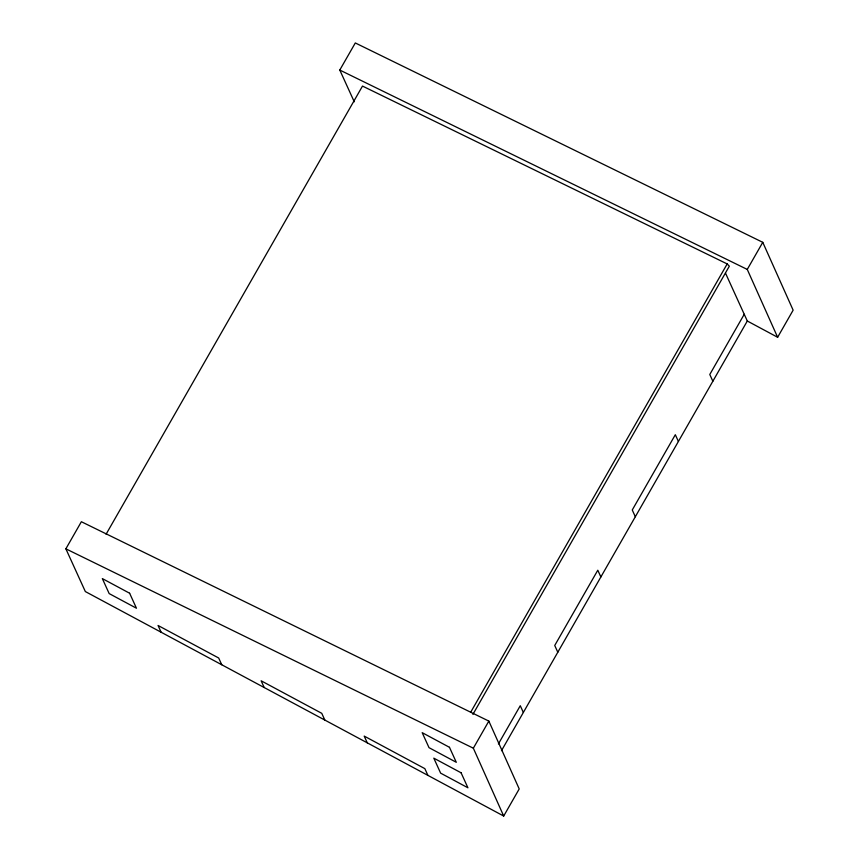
<?xml version="1.0" encoding="UTF-8"?>
<svg xmlns="http://www.w3.org/2000/svg" width="859" height="859" viewBox="0 0 859 859"><rect width="100%" height="100%" fill="white"/><g stroke="black" fill="none" stroke-linecap="round" stroke-linejoin="round"><path stroke-width="1.29" d="M65.864 548.826L81.369 521.724L488.846 721.098L519.212 788.949L503.696 816.05L85.342 591.561L65.864 548.826L473.341 748.2L503.696 816.05M354.262 101.802L339.788 70.051L355.304 42.95L762.771 242.324L793.136 310.174L777.631 337.276L747.309 321.008L725.501 273.151M106.076 534.255L362.498 86.072L727.186 263.928L729.334 266.183L472.912 714.366M470.764 712.111L727.186 263.928M473.341 748.2L488.846 721.098M777.631 337.276L747.266 269.425L762.771 242.324M498.403 743.926L520.275 705.711L523.346 712.455M744.238 314.265L709.781 374.492L712.852 381.235M501.484 750.68L747.309 321.008M339.788 70.051L747.266 269.425M678.395 441.462L675.324 434.708L632.256 509.988L635.327 516.731M600.87 576.958L597.8 570.215L554.731 645.485L557.802 652.239M427.911 775.387L424.84 768.633L364.205 736.099L367.276 742.852M324.842 720.078L321.76 713.324L261.136 680.79L264.207 687.544M221.762 664.769L218.691 658.015L158.056 625.481L161.138 632.235M449.472 747.309L422.188 732.663L429.017 747.663L456.301 762.298L449.472 747.309M129.623 593.236L102.339 578.59L109.168 593.59L136.452 608.226L129.623 593.236M461.09 772.799L433.806 758.153L440.635 773.143L467.919 787.789L461.09 772.799"/></g></svg>
